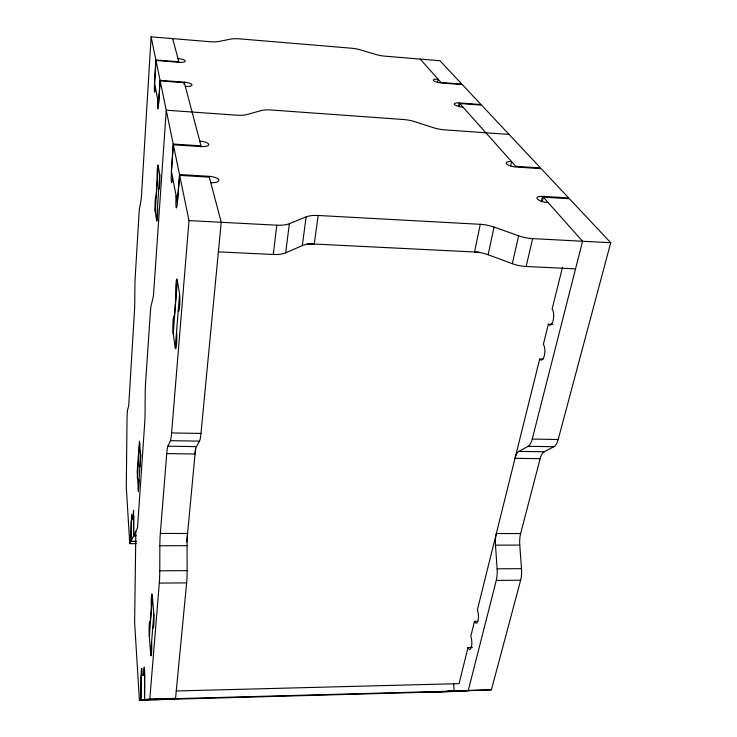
<?xml version="1.0" encoding="UTF-8"?>
<svg xmlns="http://www.w3.org/2000/svg" width="737" height="737" viewBox="0 0 737 737"><rect width="100%" height="100%" fill="white"/><g stroke="black" fill="none" stroke-linecap="round" stroke-linejoin="round"><path stroke-width="1.11" d="M131.886 519.76L131.656 514.684L130.817 541.511L129.758 543.666L136.317 543.657M135.967 535.679L133.683 535.679L133.517 510.336L132.946 517.346M143.558 674.935A7.453 0.544 -89.5 0 1 144.157 667.298A7.453 0.544 -89.5 0 1 144.645 674.539L144.627 699.625L149.795 699.1L159.303 583.096A16.536 1.391 -89.3 0 0 159.772 570.816L159.855 545.73A16.822 1.456 -89.2 0 1 160.325 533.45L166.746 453.614A17.384 1.585 -88.8 0 1 167.889 446.198L170.394 440.68A17.587 1.631 -88.7 0 0 171.601 432.932L189.004 220.593L179.681 175.378L209.308 177.156L221.229 222.279L200.971 433.43A17.495 2.036 -88.7 0 1 199.515 441.141L196.429 446.622A17.301 1.981 -88.9 0 0 195.047 454.001L166.746 453.614M140.933 699.993L141.117 675.811A7.259 0.516 -89.5 0 1 141.688 668.385A7.259 0.516 -89.5 0 1 142.149 675.442M135.848 531.266L134.622 622.572L139.404 700.15L144.48 699.634L144.645 674.539L141.117 675.811L140.795 700.012L164.314 699.367L162.564 699.514M130.919 541.299L133.572 535.9L133.766 515.504L131.112 521.52L130.919 541.299L136.363 541.299M420.182 59.08L441.03 82.47L461.85 84.11L439.888 60.71L385.368 56.205A12.4 3.003 8.4 0 1 376.036 54.501L360.365 49.858A12.501 3.049 8.1 0 0 351.134 48.181L239.35 38.849A12.787 3.16 6.8 0 0 230.902 39.07L218.778 41.493A12.842 3.169 6.5 0 1 210.109 41.723L151.113 36.85L155.885 59.983L154.558 83.106A7.048 0.488 -87.5 0 0 154.512 91.839A7.048 0.488 -87.5 0 0 155.323 87.104M151.113 36.85L141.578 193.988A12.225 0.765 -87.9 0 1 140.924 200.74L139.606 207.963A12.078 0.755 -88 0 0 138.98 214.495L135.221 276.974A11.691 0.719 -88.2 0 0 134.917 285.827L134.76 302.428A11.506 0.7 -88.3 0 1 134.447 311.281L128.726 405.654L127.4 410.712L127.068 416.119L126.285 487.277L129.758 543.666M177.967 58.555A6.882 1.815 6 0 1 185.282 60.968A6.882 1.815 6 0 1 178.953 62.295L155.986 60.489L154.558 83.106L158.538 103.908A7.306 0.534 -87.5 0 1 157.672 108.698A7.306 0.534 -87.5 0 1 157.709 99.578M155.986 60.489L160.076 80.333L158.538 103.908L160.196 80.895L184.351 82.719L201.026 145.843L173.213 144.037L160.196 80.895M173.213 144.037L171.435 171.325A8.457 0.728 -87.7 0 0 171.426 182.168A8.457 0.728 -87.7 0 0 172.569 177.249M137.322 478.414L139.698 443.029M155.231 211.372L158.262 166.083M138.252 490.593L140.675 454.876L139.431 441.076L137.193 471.754L138.436 491.754L138.971 480.008M156.585 220.593L159.699 174.697L158.151 165.41A7.342 0.553 -87.8 0 0 157.276 169.74A7.342 0.553 -87.8 0 0 157.23 179.165L156.023 197.258A7.223 0.544 -87.9 0 0 155.175 201.284A7.223 0.544 -87.9 0 0 155.12 210.653L156.585 220.593A7.342 0.562 -87.9 0 0 157.46 216.604A7.342 0.562 -87.9 0 0 157.506 207.014M199.764 141.062A8.347 2.69 6 0 1 208.755 144.369A8.347 2.69 6 0 1 201.229 146.589L173.37 144.784L171.435 171.325L177.377 202.389A8.844 0.811 -87.7 0 1 176.134 207.318A8.844 0.811 -87.7 0 1 176.134 195.867M184.029 84.396L184.204 82.157L160.076 80.333M173.37 144.784L179.506 174.54L177.377 202.389L179.681 175.378M149.325 636.271L152.421 597.071M173.213 333.723L177.387 280.834M150.652 653.747L153.83 614.188L152.31 595.726A7.812 0.617 -89.3 0 0 151.426 596.675A7.812 0.617 -89.3 0 0 151.371 607.647L150.136 623.318A7.729 0.599 -89.4 0 0 149.289 624.018A7.729 0.599 -89.4 0 0 149.224 634.907L150.652 653.747A7.904 0.617 -89.5 0 0 151.536 653.249A7.904 0.617 -89.5 0 0 151.592 642.056M175.259 347.661L179.579 293.971L177.221 279.811A8.945 0.848 -88.1 0 0 175.95 284.003A8.945 0.848 -88.1 0 0 175.95 295.915L174.282 317.048A8.789 0.82 -88.2 0 0 173.066 320.816A8.789 0.82 -88.2 0 0 173.057 332.636L175.259 347.661A8.982 0.857 -88.3 0 0 176.539 344.004A8.982 0.857 -88.3 0 0 176.539 331.825M186.793 541.815L195.498 449.202M144.48 699.634L175.553 698.4L186.636 582.884A16.463 1.741 -89.5 0 0 187.134 570.65L187.078 545.684A16.748 1.815 -89.3 0 1 187.576 533.459L160.325 533.45M218.392 251.879L273.28 254.486L276.799 225.2A19.061 7.075 7.1 0 0 289.346 223.707L306.113 216.89A18.978 7.038 8 0 1 318.181 215.48L480.294 224.315A18.591 6.596 10.7 0 1 494.066 227.07L518.618 235.822A18.443 6.412 11.3 0 0 532.63 238.622L610.715 242.722L558.195 439.51A16.463 6.642 -89.5 0 1 553.929 446.714L544.201 451.763L518.885 451.394A16.371 6.163 89.8 0 0 515.025 458.331L540.157 458.672A16.297 6.467 89.7 0 1 544.201 451.763M273.28 254.486A18.821 7.388 7 0 0 285.689 252.837L289.346 223.707M285.689 252.837L302.317 245.596L306.113 216.89M318.181 215.48L314.257 244.03A18.747 7.342 8 0 0 302.317 245.596M437.52 82.553L438.119 79.2A6.55 1.677 9.1 0 0 433.549 80.591A6.55 1.677 9.1 0 0 441.481 82.977L462.329 84.617L481.058 104.571L459.271 102.931A6.946 1.87 9.5 0 0 454.563 104.543A6.946 1.87 9.5 0 0 463.039 107.16M458.644 106.257L459.271 102.931M480.294 224.315L474.527 251.98A18.361 6.891 10.9 0 1 488.134 254.744L512.316 263.68A18.222 6.697 11.5 0 0 526.154 266.499L575.551 268.848M488.134 254.744L494.066 227.07M510.612 166.074L511.57 161.596A7.941 2.404 10.5 0 0 506.577 163.844A7.941 2.404 10.5 0 0 516.444 167.069L541.225 168.681L568.66 197.912L542.552 196.346A8.54 2.755 11.3 0 0 537.42 199.008A8.54 2.755 11.3 0 0 548.144 202.62M459.068 106.736L459.768 103.493L481.583 105.133L540.534 167.944L515.789 166.332L459.768 103.493M512.316 263.68L518.618 235.822M526.154 266.499L532.63 238.622M541.29 201.754L542.552 196.346M562.414 267.642L552.151 308.941A8.586 3.418 -87 0 1 553.146 320.503A8.586 3.418 -87 0 1 548.356 324.206L543.372 344.243A8.439 3.317 -87.8 0 1 544.33 355.713A8.439 3.317 -87.8 0 1 539.696 359.039L477.346 609.95A7.563 2.515 87.5 0 1 478.037 620.628A7.563 2.515 87.5 0 1 474.508 621.374L470.777 636.399A7.49 2.432 87.1 0 1 471.44 646.994A7.49 2.432 87.1 0 1 468.013 647.51L459.04 683.641L176.207 690.974M520.635 533.551A15.809 5.96 88.3 0 0 519.769 545.104L521.51 568.678A15.56 5.721 87.8 0 1 520.644 580.231L491.395 689.823L447.93 691.361L468.281 690.449L496.277 580.424A15.624 5.445 88.1 0 0 497.125 568.817L495.494 545.14A15.873 5.675 88.5 0 1 496.333 533.542L520.635 533.551L540.157 458.672M518.885 451.394L528.162 446.309A16.536 6.329 -89.4 0 0 532.243 439.068L582.571 241.248L543.289 197.175L542.11 201.542M133.683 535.679L137.506 527.895L144.692 423.333A13.496 0.967 -88.6 0 0 145.06 413.042L145.207 393.042A13.717 0.995 -88.5 0 1 145.576 382.752L150.348 312.433A14.187 1.059 -88.3 0 1 151.168 305.385L152.928 298.485A14.362 1.087 -88.2 0 0 153.784 291.17L166.24 110.2L236.807 115.184A15.339 4.551 6.6 0 0 247.07 114.53L261.156 110.596A15.265 4.533 7.1 0 1 271.096 109.988L403.434 119.505A14.924 4.33 8.9 0 1 414.489 121.596L433.632 127.75A14.804 4.238 9.3 0 0 444.844 129.878L509.064 134.41M427.285 692.292L469.395 690.79M454.121 691.463L139.404 700.15M163.632 699.422L165.991 699.339L161.661 699.422M155.083 699.606L159.957 699.468M450.27 691.26L446.65 691.389L449.625 691.334M456.185 691.149L451.164 691.297M438.202 691.877L429.966 692.144L430.675 692.144M149.795 699.1L175.553 698.4M468.281 690.449L491.395 689.823M171.039 698.787L454.093 691.085L453.642 683.383M439.703 691.84L441.905 691.785M159.155 699.238L171.389 698.879L169.832 698.897M468.013 647.51L472.399 647.427M474.508 621.374L477.843 621.319M159.303 583.096L186.636 582.884M496.277 580.424L520.644 580.231M159.772 570.816L187.134 570.65M497.125 568.817L521.51 568.678M159.855 545.73L187.078 545.684M495.494 545.14L519.769 545.104M133.572 535.9L135.82 535.9M130.817 541.511L136.345 541.511M167.889 446.198L196.429 446.622M171.601 432.932L200.971 433.43M532.243 439.068L558.195 439.51M170.394 440.68L199.515 441.141M528.162 446.309L553.929 446.714M539.696 359.039L543.123 359.14M548.356 324.206L552.787 324.372M307.034 243.68L479.133 252.211M189.004 220.593L276.799 225.2M179.506 174.54L209.078 176.318A8.964 3.123 6 0 1 218.797 180.04A8.964 3.123 6 0 1 210.773 182.712M543.289 197.175L569.443 198.741L610.715 242.722M155.885 59.983L178.824 61.797L172.698 38.637M139.938 465.729L140.131 466.825L140.675 454.876M159.699 174.697A7.471 0.571 -87.8 0 1 159.662 184.342A7.471 0.571 -87.8 0 1 158.75 188.654M184.204 82.157A7.306 2.054 6 0 1 191.998 84.81A7.306 2.054 6 0 1 185.319 86.376M179.579 293.971A9.148 0.884 -88.1 0 1 179.588 306.251A9.148 0.884 -88.1 0 1 178.262 310.351M153.83 614.188A7.987 0.645 -89.4 0 1 153.775 625.483A7.987 0.645 -89.4 0 1 152.863 626.229"/></g></svg>
